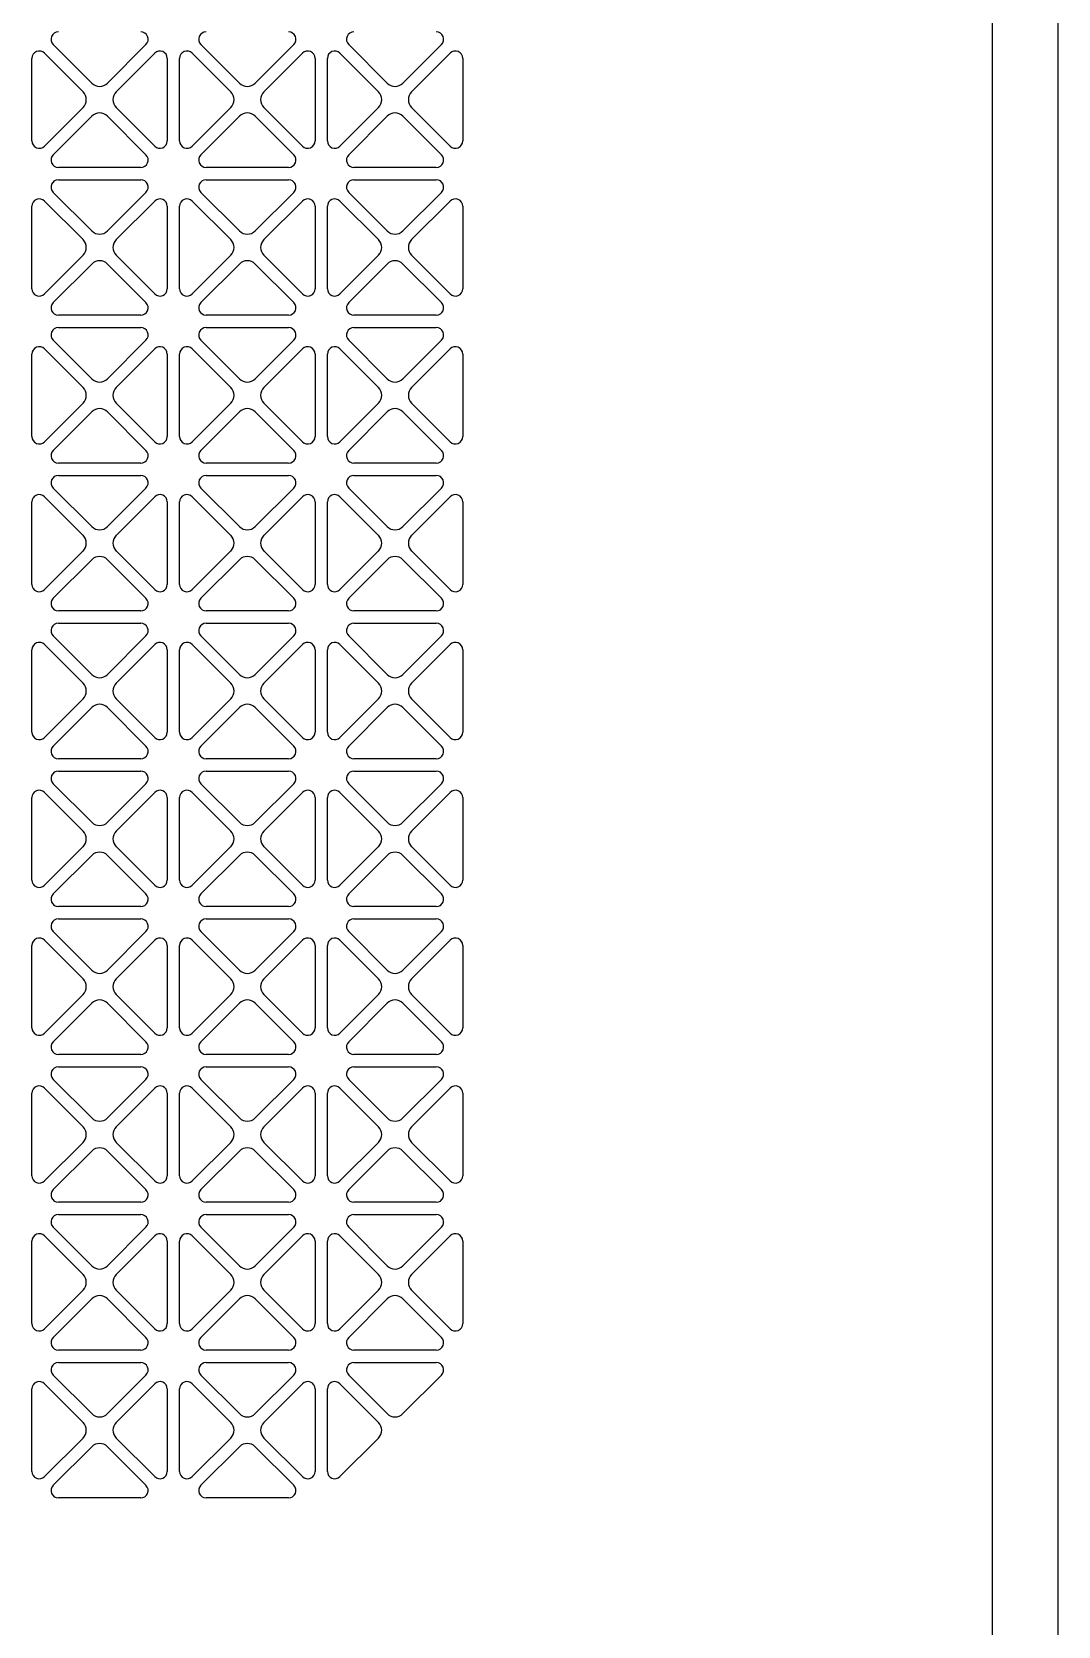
# Model space of a CAD drawing. Header units: millimetres. Extents: x 0 to 87554, y -20854 to 20404.
# Drawn here: x 80950.2 to 81116.9, y -3989.7 to -3730.9 of the extents above; entities that cross this region are included whole.
import ezdxf

# ---------------------------------------------------------------- set-up
doc = ezdxf.new("R2010")
doc.units = ezdxf.units.MM
doc.layers.get('0').update_dxf_attribs({"lineweight": 15})
for name, color, linetype in [('4215-12655_1_0', 7, 'Continuous'), ('4215-12661_1_0', 7, 'Continuous'), ('WANGKONG_0', 7, 'Continuous')]:
    doc.layers.add(name, color=color, linetype=linetype)

# ---------------------------------------------------------------- blocks, each defined once
blk = doc.blocks.new('e4tggg')
at = {"layer": '4215-12655_1_0', "color": 87, "linetype": 'Continuous'}
blk.add_line((1312.01, -712.7), (1312.01, 299.4), dxfattribs=at)
at = {"layer": '4215-12661_1_0', "color": 87, "linetype": 'Continuous'}
blk.add_line((1301.31, 300.8), (1301.31, -1712.2), dxfattribs=at)
at = {"layer": 'WANGKONG_0', "color": 87, "linetype": 'Continuous'}
for p, q in [((1147.36, 65.34), (1153.62, 59.07)), ((1155.04, 60.49), (1148.77, 66.75)), ((1163.85, 66.75), (1157.58, 60.49)), ((1159, 59.07), (1165.26, 65.34)), ((1171.36, 65.34), (1177.62, 59.07)), ((1179.04, 60.49), (1172.77, 66.75)), ((1187.85, 66.75), (1181.58, 60.49)), ((1183, 59.07), (1189.26, 65.34)), ((1195.36, 65.34), (1201.62, 59.07)), ((1203.04, 60.49), (1196.77, 66.75)), ((1211.85, 66.75), (1205.58, 60.49)), ((1207, 59.07), (1213.26, 65.34)), ((1145.31, 51.11), (1145.31, 64.49)), ((1167.31, 64.49), (1167.31, 51.11)), ((1169.31, 51.11), (1169.31, 64.49)), ((1191.31, 64.49), (1191.31, 51.11)), ((1193.31, 51.11), (1193.31, 64.49)), ((1215.31, 64.49), (1215.31, 51.11)), ((1153.62, 56.53), (1147.36, 50.26)), ((1148.77, 48.85), (1155.04, 55.11)), ((1157.58, 55.11), (1163.85, 48.85)), ((1165.26, 50.26), (1159, 56.53)), ((1177.62, 56.53), (1171.36, 50.26)), ((1172.77, 48.85), (1179.04, 55.11)), ((1181.58, 55.11), (1187.85, 48.85)), ((1189.26, 50.26), (1183, 56.53)), ((1201.62, 56.53), (1195.36, 50.26)), ((1196.77, 48.85), (1203.04, 55.11)), ((1205.58, 55.11), (1211.85, 48.85)), ((1213.26, 50.26), (1207, 56.53)), ((1163, 46.8), (1149.62, 46.8)), ((1187, 46.8), (1173.62, 46.8)), ((1211, 46.8), (1197.62, 46.8)), ((1149.62, 44.8), (1163, 44.8)), ((1173.62, 44.8), (1187, 44.8)), ((1197.62, 44.8), (1211, 44.8)), ((1155.04, 36.49), (1148.77, 42.75)), ((1163.85, 42.75), (1157.58, 36.49)), ((1179.04, 36.49), (1172.77, 42.75)), ((1187.85, 42.75), (1181.58, 36.49)), ((1203.04, 36.49), (1196.77, 42.75)), ((1211.85, 42.75), (1205.58, 36.49)), ((1145.31, 27.11), (1145.31, 40.49)), ((1147.36, 41.34), (1153.62, 35.07)), ((1159, 35.07), (1165.26, 41.34)), ((1167.31, 40.49), (1167.31, 27.11)), ((1169.31, 27.11), (1169.31, 40.49)), ((1171.36, 41.34), (1177.62, 35.07)), ((1183, 35.07), (1189.26, 41.34)), ((1191.31, 40.49), (1191.31, 27.11)), ((1193.31, 27.11), (1193.31, 40.49)), ((1195.36, 41.34), (1201.62, 35.07)), ((1207, 35.07), (1213.26, 41.34)), ((1215.31, 40.49), (1215.31, 27.11)), ((1153.62, 32.53), (1147.36, 26.26)), ((1148.77, 24.85), (1155.04, 31.11)), ((1157.58, 31.11), (1163.85, 24.85)), ((1165.26, 26.26), (1159, 32.53)), ((1177.62, 32.53), (1171.36, 26.26)), ((1172.77, 24.85), (1179.04, 31.11)), ((1181.58, 31.11), (1187.85, 24.85)), ((1189.26, 26.26), (1183, 32.53)), ((1201.62, 32.53), (1195.36, 26.26)), ((1196.77, 24.85), (1203.04, 31.11)), ((1205.58, 31.11), (1211.85, 24.85)), ((1213.26, 26.26), (1207, 32.53)), ((1163, 22.8), (1149.62, 22.8)), ((1149.62, 20.8), (1163, 20.8)), ((1187, 22.8), (1173.62, 22.8)), ((1173.62, 20.8), (1187, 20.8)), ((1211, 22.8), (1197.62, 22.8)), ((1197.62, 20.8), (1211, 20.8)), ((1155.04, 12.49), (1148.77, 18.75)), ((1163.85, 18.75), (1157.58, 12.49)), ((1179.04, 12.49), (1172.77, 18.75)), ((1187.85, 18.75), (1181.58, 12.49)), ((1203.04, 12.49), (1196.77, 18.75)), ((1211.85, 18.75), (1205.58, 12.49)), ((1145.31, 3.11), (1145.31, 16.49)), ((1147.36, 17.34), (1153.62, 11.07)), ((1159, 11.07), (1165.26, 17.34)), ((1167.31, 16.49), (1167.31, 3.11)), ((1169.31, 3.11), (1169.31, 16.49)), ((1171.36, 17.34), (1177.62, 11.07)), ((1183, 11.07), (1189.26, 17.34)), ((1191.31, 16.49), (1191.31, 3.11)), ((1193.31, 3.11), (1193.31, 16.49)), ((1195.36, 17.34), (1201.62, 11.07)), ((1207, 11.07), (1213.26, 17.34)), ((1215.31, 16.49), (1215.31, 3.11)), ((1153.62, 8.53), (1147.36, 2.26)), ((1165.26, 2.26), (1159, 8.53)), ((1177.62, 8.53), (1171.36, 2.26)), ((1189.26, 2.26), (1183, 8.53)), ((1201.62, 8.53), (1195.36, 2.26)), ((1213.26, 2.26), (1207, 8.53)), ((1148.77, 0.85), (1155.04, 7.11)), ((1157.58, 7.11), (1163.85, 0.85)), ((1172.77, 0.85), (1179.04, 7.11)), ((1181.58, 7.11), (1187.85, 0.85)), ((1196.77, 0.85), (1203.04, 7.11)), ((1205.58, 7.11), (1211.85, 0.85)), ((1163, -1.2), (1149.62, -1.2)), ((1187, -1.2), (1173.62, -1.2)), ((1211, -1.2), (1197.62, -1.2)), ((1149.62, -3.2), (1163, -3.2)), ((1173.62, -3.2), (1187, -3.2)), ((1197.62, -3.2), (1211, -3.2)), ((1145.31, -20.89), (1145.31, -7.51)), ((1147.36, -6.66), (1153.62, -12.93)), ((1155.04, -11.51), (1148.77, -5.25)), ((1163.85, -5.25), (1157.58, -11.51)), ((1159, -12.93), (1165.26, -6.66)), ((1167.31, -7.51), (1167.31, -20.89)), ((1169.31, -20.89), (1169.31, -7.51)), ((1171.36, -6.66), (1177.62, -12.93)), ((1179.04, -11.51), (1172.77, -5.25)), ((1187.85, -5.25), (1181.58, -11.51)), ((1183, -12.93), (1189.26, -6.66)), ((1191.31, -7.51), (1191.31, -20.89)), ((1193.31, -20.89), (1193.31, -7.51)), ((1195.36, -6.66), (1201.62, -12.93)), ((1203.04, -11.51), (1196.77, -5.25)), ((1211.85, -5.25), (1205.58, -11.51)), ((1207, -12.93), (1213.26, -6.66)), ((1215.31, -7.51), (1215.31, -20.89)), ((1153.62, -15.47), (1147.36, -21.74)), ((1165.26, -21.74), (1159, -15.47)), ((1177.62, -15.47), (1171.36, -21.74)), ((1189.26, -21.74), (1183, -15.47)), ((1201.62, -15.47), (1195.36, -21.74)), ((1213.26, -21.74), (1207, -15.47)), ((1148.77, -23.15), (1155.04, -16.89)), ((1157.58, -16.89), (1163.85, -23.15)), ((1172.77, -23.15), (1179.04, -16.89)), ((1181.58, -16.89), (1187.85, -23.15)), ((1196.77, -23.15), (1203.04, -16.89)), ((1205.58, -16.89), (1211.85, -23.15)), ((1163, -25.2), (1149.62, -25.2)), ((1187, -25.2), (1173.62, -25.2)), ((1211, -25.2), (1197.62, -25.2)), ((1149.62, -27.2), (1163, -27.2)), ((1173.62, -27.2), (1187, -27.2)), ((1197.62, -27.2), (1211, -27.2)), ((1147.36, -30.66), (1153.62, -36.93)), ((1155.04, -35.51), (1148.77, -29.25)), ((1163.85, -29.25), (1157.58, -35.51)), ((1159, -36.93), (1165.26, -30.66)), ((1171.36, -30.66), (1177.62, -36.93)), ((1179.04, -35.51), (1172.77, -29.25)), ((1187.85, -29.25), (1181.58, -35.51)), ((1183, -36.93), (1189.26, -30.66)), ((1195.36, -30.66), (1201.62, -36.93)), ((1203.04, -35.51), (1196.77, -29.25)), ((1211.85, -29.25), (1205.58, -35.51)), ((1207, -36.93), (1213.26, -30.66)), ((1145.31, -44.89), (1145.31, -31.51)), ((1167.31, -31.51), (1167.31, -44.89)), ((1169.31, -44.89), (1169.31, -31.51)), ((1191.31, -31.51), (1191.31, -44.89)), ((1193.31, -44.89), (1193.31, -31.51)), ((1215.31, -31.51), (1215.31, -44.89)), ((1153.62, -39.47), (1147.36, -45.74)), ((1148.77, -47.15), (1155.04, -40.89)), ((1157.58, -40.89), (1163.85, -47.15)), ((1165.26, -45.74), (1159, -39.47)), ((1177.62, -39.47), (1171.36, -45.74)), ((1172.77, -47.15), (1179.04, -40.89)), ((1181.58, -40.89), (1187.85, -47.15)), ((1189.26, -45.74), (1183, -39.47)), ((1201.62, -39.47), (1195.36, -45.74)), ((1196.77, -47.15), (1203.04, -40.89)), ((1205.58, -40.89), (1211.85, -47.15)), ((1213.26, -45.74), (1207, -39.47)), ((1163, -49.2), (1149.62, -49.2)), ((1149.62, -51.2), (1163, -51.2)), ((1187, -49.2), (1173.62, -49.2)), ((1173.62, -51.2), (1187, -51.2)), ((1211, -49.2), (1197.62, -49.2)), ((1197.62, -51.2), (1211, -51.2)), ((1155.04, -59.51), (1148.77, -53.25)), ((1163.85, -53.25), (1157.58, -59.51)), ((1179.04, -59.51), (1172.77, -53.25)), ((1187.85, -53.25), (1181.58, -59.51)), ((1203.04, -59.51), (1196.77, -53.25)), ((1211.85, -53.25), (1205.58, -59.51)), ((1145.31, -68.89), (1145.31, -55.51)), ((1147.36, -54.66), (1153.62, -60.93)), ((1159, -60.93), (1165.26, -54.66)), ((1167.31, -55.51), (1167.31, -68.89)), ((1169.31, -68.89), (1169.31, -55.51)), ((1171.36, -54.66), (1177.62, -60.93)), ((1183, -60.93), (1189.26, -54.66)), ((1191.31, -55.51), (1191.31, -68.89)), ((1193.31, -68.89), (1193.31, -55.51)), ((1195.36, -54.66), (1201.62, -60.93)), ((1207, -60.93), (1213.26, -54.66)), ((1215.31, -55.51), (1215.31, -68.89)), ((1153.62, -63.47), (1147.36, -69.74)), ((1165.26, -69.74), (1159, -63.47)), ((1177.62, -63.47), (1171.36, -69.74)), ((1189.26, -69.74), (1183, -63.47)), ((1201.62, -63.47), (1195.36, -69.74)), ((1213.26, -69.74), (1207, -63.47)), ((1148.77, -71.15), (1155.04, -64.89)), ((1157.58, -64.89), (1163.85, -71.15)), ((1172.77, -71.15), (1179.04, -64.89)), ((1181.58, -64.89), (1187.85, -71.15)), ((1196.77, -71.15), (1203.04, -64.89)), ((1205.58, -64.89), (1211.85, -71.15)), ((1163, -73.2), (1149.62, -73.2)), ((1187, -73.2), (1173.62, -73.2)), ((1211, -73.2), (1197.62, -73.2)), ((1155.04, -83.51), (1148.77, -77.25)), ((1149.62, -75.2), (1163, -75.2)), ((1163.85, -77.25), (1157.58, -83.51)), ((1179.04, -83.51), (1172.77, -77.25)), ((1173.62, -75.2), (1187, -75.2)), ((1187.85, -77.25), (1181.58, -83.51)), ((1203.04, -83.51), (1196.77, -77.25)), ((1197.62, -75.2), (1211, -75.2)), ((1211.85, -77.25), (1205.58, -83.51)), ((1145.31, -92.89), (1145.31, -79.51)), ((1147.36, -78.66), (1153.62, -84.93)), ((1159, -84.93), (1165.26, -78.66)), ((1167.31, -79.51), (1167.31, -92.89)), ((1169.31, -92.89), (1169.31, -79.51)), ((1171.36, -78.66), (1177.62, -84.93)), ((1183, -84.93), (1189.26, -78.66)), ((1191.31, -79.51), (1191.31, -92.89)), ((1193.31, -92.89), (1193.31, -79.51)), ((1195.36, -78.66), (1201.62, -84.93)), ((1207, -84.93), (1213.26, -78.66)), ((1215.31, -79.51), (1215.31, -92.89)), ((1153.62, -87.47), (1147.36, -93.74)), ((1165.26, -93.74), (1159, -87.47)), ((1177.62, -87.47), (1171.36, -93.74)), ((1189.26, -93.74), (1183, -87.47)), ((1201.62, -87.47), (1195.36, -93.74)), ((1213.26, -93.74), (1207, -87.47)), ((1148.77, -95.15), (1155.04, -88.89)), ((1157.58, -88.89), (1163.85, -95.15)), ((1172.77, -95.15), (1179.04, -88.89)), ((1181.58, -88.89), (1187.85, -95.15)), ((1196.77, -95.15), (1203.04, -88.89)), ((1205.58, -88.89), (1211.85, -95.15)), ((1163, -97.2), (1149.62, -97.2)), ((1187, -97.2), (1173.62, -97.2)), ((1211, -97.2), (1197.62, -97.2)), ((1149.62, -99.2), (1163, -99.2)), ((1173.62, -99.2), (1187, -99.2)), ((1197.62, -99.2), (1211, -99.2)), ((1145.31, -116.89), (1145.31, -103.51)), ((1147.36, -102.66), (1153.62, -108.93)), ((1155.04, -107.51), (1148.77, -101.25)), ((1163.85, -101.25), (1157.58, -107.51)), ((1159, -108.93), (1165.26, -102.66)), ((1167.31, -103.51), (1167.31, -116.89)), ((1169.31, -116.89), (1169.31, -103.51)), ((1171.36, -102.66), (1177.62, -108.93)), ((1179.04, -107.51), (1172.77, -101.25)), ((1187.85, -101.25), (1181.58, -107.51)), ((1183, -108.93), (1189.26, -102.66)), ((1191.31, -103.51), (1191.31, -116.89)), ((1193.31, -116.89), (1193.31, -103.51)), ((1195.36, -102.66), (1201.62, -108.93)), ((1203.04, -107.51), (1196.77, -101.25)), ((1211.85, -101.25), (1205.58, -107.51)), ((1207, -108.93), (1213.26, -102.66)), ((1215.31, -103.51), (1215.31, -116.89)), ((1153.62, -111.47), (1147.36, -117.74)), ((1148.77, -119.15), (1155.04, -112.89)), ((1157.58, -112.89), (1163.85, -119.15)), ((1165.26, -117.74), (1159, -111.47)), ((1177.62, -111.47), (1171.36, -117.74)), ((1172.77, -119.15), (1179.04, -112.89)), ((1181.58, -112.89), (1187.85, -119.15)), ((1189.26, -117.74), (1183, -111.47)), ((1201.62, -111.47), (1195.36, -117.74)), ((1196.77, -119.15), (1203.04, -112.89)), ((1205.58, -112.89), (1211.85, -119.15)), ((1213.26, -117.74), (1207, -111.47)), ((1163, -121.2), (1149.62, -121.2)), ((1187, -121.2), (1173.62, -121.2)), ((1211, -121.2), (1197.62, -121.2)), ((1149.62, -123.2), (1163, -123.2)), ((1173.62, -123.2), (1187, -123.2)), ((1197.62, -123.2), (1211, -123.2)), ((1147.36, -126.66), (1153.62, -132.93)), ((1155.04, -131.51), (1148.77, -125.25)), ((1163.85, -125.25), (1157.58, -131.51)), ((1159, -132.93), (1165.26, -126.66)), ((1171.36, -126.66), (1177.62, -132.93)), ((1179.04, -131.51), (1172.77, -125.25)), ((1187.85, -125.25), (1181.58, -131.51)), ((1183, -132.93), (1189.26, -126.66)), ((1195.36, -126.66), (1201.62, -132.93)), ((1203.04, -131.51), (1196.77, -125.25)), ((1211.85, -125.25), (1205.58, -131.51)), ((1207, -132.93), (1213.26, -126.66)), ((1145.31, -140.89), (1145.31, -127.51)), ((1167.31, -127.51), (1167.31, -140.89)), ((1169.31, -140.89), (1169.31, -127.51)), ((1191.31, -127.51), (1191.31, -140.89)), ((1193.31, -140.89), (1193.31, -127.51)), ((1215.31, -127.51), (1215.31, -140.89)), ((1153.62, -135.47), (1147.36, -141.74)), ((1148.77, -143.15), (1155.04, -136.89)), ((1157.58, -136.89), (1163.85, -143.15)), ((1165.26, -141.74), (1159, -135.47)), ((1177.62, -135.47), (1171.36, -141.74)), ((1172.77, -143.15), (1179.04, -136.89)), ((1181.58, -136.89), (1187.85, -143.15)), ((1189.26, -141.74), (1183, -135.47)), ((1201.62, -135.47), (1195.36, -141.74)), ((1196.77, -143.15), (1203.04, -136.89)), ((1205.58, -136.89), (1211.85, -143.15)), ((1213.26, -141.74), (1207, -135.47)), ((1163, -145.2), (1149.62, -145.2)), ((1149.62, -147.2), (1163, -147.2)), ((1187, -145.2), (1173.62, -145.2)), ((1173.62, -147.2), (1187, -147.2)), ((1211, -145.2), (1197.62, -145.2)), ((1197.62, -147.2), (1211, -147.2)), ((1155.04, -155.51), (1148.77, -149.25)), ((1163.85, -149.25), (1157.58, -155.51)), ((1179.04, -155.51), (1172.77, -149.25)), ((1187.85, -149.25), (1181.58, -155.51)), ((1203.04, -155.51), (1196.77, -149.25)), ((1211.85, -149.25), (1205.58, -155.51)), ((1145.31, -164.89), (1145.31, -151.51)), ((1147.36, -150.66), (1153.62, -156.93)), ((1159, -156.93), (1165.26, -150.66)), ((1167.31, -151.51), (1167.31, -164.89)), ((1169.31, -164.89), (1169.31, -151.51)), ((1171.36, -150.66), (1177.62, -156.93)), ((1183, -156.93), (1189.26, -150.66)), ((1191.31, -151.51), (1191.31, -164.89)), ((1193.31, -164.89), (1193.31, -151.51)), ((1195.36, -150.66), (1201.62, -156.93)), ((1153.62, -159.47), (1147.36, -165.74)), ((1165.26, -165.74), (1159, -159.47)), ((1177.62, -159.47), (1171.36, -165.74)), ((1189.26, -165.74), (1183, -159.47)), ((1201.62, -159.47), (1195.36, -165.74)), ((1148.77, -167.15), (1155.04, -160.89)), ((1157.58, -160.89), (1163.85, -167.15)), ((1172.77, -167.15), (1179.04, -160.89)), ((1181.58, -160.89), (1187.85, -167.15)), ((1163, -169.2), (1149.62, -169.2)), ((1187, -169.2), (1173.62, -169.2))]:
    blk.add_line(p, q, dxfattribs=at)
for centre, radius, start, end in [((1149.62, 67.6), 1.2, 90, 225), ((1163, 67.6), 1.2, 315, 90), ((1173.62, 67.6), 1.2, 90, 225), ((1187, 67.6), 1.2, 315, 90), ((1197.62, 67.6), 1.2, 90, 225), ((1211, 67.6), 1.2, 315, 90), ((1146.51, 64.49), 1.2, 45, 180), ((1166.11, 64.49), 1.2, 0, 135), ((1170.51, 64.49), 1.2, 45, 180), ((1190.11, 64.49), 1.2, 0, 135), ((1194.51, 64.49), 1.2, 45, 180), ((1214.11, 64.49), 1.2, 0, 135), ((1156.31, 61.76), 1.8, 225, 315), ((1180.31, 61.76), 1.8, 225, 315), ((1204.31, 61.76), 1.8, 225, 315), ((1152.35, 57.8), 1.8, 315, 45), ((1160.27, 57.8), 1.8, 135, 225), ((1176.35, 57.8), 1.8, 315, 45), ((1184.27, 57.8), 1.8, 135, 225), ((1200.35, 57.8), 1.8, 315, 45), ((1208.27, 57.8), 1.8, 135, 225), ((1156.31, 53.84), 1.8, 45, 135), ((1180.31, 53.84), 1.8, 45, 135), ((1204.31, 53.84), 1.8, 45, 135), ((1146.51, 51.11), 1.2, 180, 315), ((1166.11, 51.11), 1.2, 225, 0), ((1170.51, 51.11), 1.2, 180, 315), ((1190.11, 51.11), 1.2, 225, 0), ((1194.51, 51.11), 1.2, 180, 315), ((1214.11, 51.11), 1.2, 225, 0), ((1149.62, 48), 1.2, 135, 270), ((1163, 48), 1.2, 270, 45), ((1173.62, 48), 1.2, 135, 270), ((1187, 48), 1.2, 270, 45), ((1197.62, 48), 1.2, 135, 270), ((1211, 48), 1.2, 270, 45), ((1149.62, 43.6), 1.2, 90, 225), ((1163, 43.6), 1.2, 315, 90), ((1173.62, 43.6), 1.2, 90, 225), ((1187, 43.6), 1.2, 315, 90), ((1197.62, 43.6), 1.2, 90, 225), ((1211, 43.6), 1.2, 315, 90), ((1146.51, 40.49), 1.2, 45, 180), ((1166.11, 40.49), 1.2, 0, 135), ((1170.51, 40.49), 1.2, 45, 180), ((1190.11, 40.49), 1.2, 0, 135), ((1194.51, 40.49), 1.2, 45, 180), ((1214.11, 40.49), 1.2, 0, 135), ((1156.31, 37.76), 1.8, 225, 315), ((1180.31, 37.76), 1.8, 225, 315), ((1204.31, 37.76), 1.8, 225, 315), ((1152.35, 33.8), 1.8, 315, 45), ((1160.27, 33.8), 1.8, 135, 225), ((1176.35, 33.8), 1.8, 315, 45), ((1184.27, 33.8), 1.8, 135, 225), ((1200.35, 33.8), 1.8, 315, 45), ((1208.27, 33.8), 1.8, 135, 225), ((1156.31, 29.84), 1.8, 45, 135), ((1180.31, 29.84), 1.8, 45, 135), ((1204.31, 29.84), 1.8, 45, 135), ((1146.51, 27.11), 1.2, 180, 315), ((1166.11, 27.11), 1.2, 225, 0), ((1170.51, 27.11), 1.2, 180, 315), ((1190.11, 27.11), 1.2, 225, 0), ((1194.51, 27.11), 1.2, 180, 315), ((1214.11, 27.11), 1.2, 225, 0), ((1149.62, 24), 1.2, 135, 270), ((1163, 24), 1.2, 270, 45), ((1173.62, 24), 1.2, 135, 270), ((1187, 24), 1.2, 270, 45), ((1197.62, 24), 1.2, 135, 270), ((1211, 24), 1.2, 270, 45), ((1149.62, 19.6), 1.2, 90, 225), ((1163, 19.6), 1.2, 315, 90), ((1173.62, 19.6), 1.2, 90, 225), ((1187, 19.6), 1.2, 315, 90), ((1197.62, 19.6), 1.2, 90, 225), ((1211, 19.6), 1.2, 315, 90), ((1146.51, 16.49), 1.2, 45, 180), ((1166.11, 16.49), 1.2, 0, 135), ((1170.51, 16.49), 1.2, 45, 180), ((1190.11, 16.49), 1.2, 0, 135), ((1194.51, 16.49), 1.2, 45, 180), ((1214.11, 16.49), 1.2, 0, 135), ((1152.35, 9.8), 1.8, 315, 45), ((1156.31, 13.76), 1.8, 225, 315), ((1160.27, 9.8), 1.8, 135, 225), ((1176.35, 9.8), 1.8, 315, 45), ((1180.31, 13.76), 1.8, 225, 315), ((1184.27, 9.8), 1.8, 135, 225), ((1200.35, 9.8), 1.8, 315, 45), ((1204.31, 13.76), 1.8, 225, 315), ((1208.27, 9.8), 1.8, 135, 225), ((1156.31, 5.84), 1.8, 45, 135), ((1180.31, 5.84), 1.8, 45, 135), ((1204.31, 5.84), 1.8, 45, 135), ((1146.51, 3.11), 1.2, 180, 315), ((1166.11, 3.11), 1.2, 225, 0), ((1170.51, 3.11), 1.2, 180, 315), ((1190.11, 3.11), 1.2, 225, 0), ((1194.51, 3.11), 1.2, 180, 315), ((1214.11, 3.11), 1.2, 225, 0), ((1149.62, 0), 1.2, 135, 270), ((1163, 0), 1.2, 270, 45), ((1173.62, 0), 1.2, 135, 270), ((1187, 0), 1.2, 270, 45), ((1197.62, 0), 1.2, 135, 270), ((1211, 0), 1.2, 270, 45), ((1149.62, -4.4), 1.2, 90, 225), ((1163, -4.4), 1.2, 315, 90), ((1173.62, -4.4), 1.2, 90, 225), ((1187, -4.4), 1.2, 315, 90), ((1197.62, -4.4), 1.2, 90, 225), ((1211, -4.4), 1.2, 315, 90), ((1146.51, -7.51), 1.2, 45, 180), ((1166.11, -7.51), 1.2, 0, 135), ((1170.51, -7.51), 1.2, 45, 180), ((1190.11, -7.51), 1.2, 0, 135), ((1194.51, -7.51), 1.2, 45, 180), ((1214.11, -7.51), 1.2, 0, 135), ((1152.35, -14.2), 1.8, 315, 45), ((1156.31, -10.24), 1.8, 225, 315), ((1160.27, -14.2), 1.8, 135, 225), ((1176.35, -14.2), 1.8, 315, 45), ((1180.31, -10.24), 1.8, 225, 315), ((1184.27, -14.2), 1.8, 135, 225), ((1200.35, -14.2), 1.8, 315, 45), ((1204.31, -10.24), 1.8, 225, 315), ((1208.27, -14.2), 1.8, 135, 225), ((1156.31, -18.16), 1.8, 45, 135), ((1180.31, -18.16), 1.8, 45, 135), ((1204.31, -18.16), 1.8, 45, 135), ((1146.51, -20.89), 1.2, 180, 315), ((1149.62, -24), 1.2, 135, 270), ((1163, -24), 1.2, 270, 45), ((1166.11, -20.89), 1.2, 225, 0), ((1170.51, -20.89), 1.2, 180, 315), ((1173.62, -24), 1.2, 135, 270), ((1187, -24), 1.2, 270, 45), ((1190.11, -20.89), 1.2, 225, 0), ((1194.51, -20.89), 1.2, 180, 315), ((1197.62, -24), 1.2, 135, 270), ((1211, -24), 1.2, 270, 45), ((1214.11, -20.89), 1.2, 225, 0), ((1149.62, -28.4), 1.2, 90, 225), ((1163, -28.4), 1.2, 315, 90), ((1173.62, -28.4), 1.2, 90, 225), ((1187, -28.4), 1.2, 315, 90), ((1197.62, -28.4), 1.2, 90, 225), ((1211, -28.4), 1.2, 315, 90), ((1146.51, -31.51), 1.2, 45, 180), ((1166.11, -31.51), 1.2, 0, 135), ((1170.51, -31.51), 1.2, 45, 180), ((1190.11, -31.51), 1.2, 0, 135), ((1194.51, -31.51), 1.2, 45, 180), ((1214.11, -31.51), 1.2, 0, 135), ((1156.31, -34.24), 1.8, 225, 315), ((1180.31, -34.24), 1.8, 225, 315), ((1204.31, -34.24), 1.8, 225, 315), ((1152.35, -38.2), 1.8, 315, 45), ((1160.27, -38.2), 1.8, 135, 225), ((1176.35, -38.2), 1.8, 315, 45), ((1184.27, -38.2), 1.8, 135, 225), ((1200.35, -38.2), 1.8, 315, 45), ((1208.27, -38.2), 1.8, 135, 225), ((1156.31, -42.16), 1.8, 45, 135), ((1180.31, -42.16), 1.8, 45, 135), ((1204.31, -42.16), 1.8, 45, 135), ((1146.51, -44.89), 1.2, 180, 315), ((1166.11, -44.89), 1.2, 225, 0), ((1170.51, -44.89), 1.2, 180, 315), ((1190.11, -44.89), 1.2, 225, 0), ((1194.51, -44.89), 1.2, 180, 315), ((1214.11, -44.89), 1.2, 225, 0), ((1149.62, -48), 1.2, 135, 270), ((1163, -48), 1.2, 270, 45), ((1173.62, -48), 1.2, 135, 270), ((1187, -48), 1.2, 270, 45), ((1197.62, -48), 1.2, 135, 270), ((1211, -48), 1.2, 270, 45), ((1149.62, -52.4), 1.2, 90, 225), ((1163, -52.4), 1.2, 315, 90), ((1173.62, -52.4), 1.2, 90, 225), ((1187, -52.4), 1.2, 315, 90), ((1197.62, -52.4), 1.2, 90, 225), ((1211, -52.4), 1.2, 315, 90), ((1146.51, -55.51), 1.2, 45, 180), ((1166.11, -55.51), 1.2, 0, 135), ((1170.51, -55.51), 1.2, 45, 180), ((1190.11, -55.51), 1.2, 0, 135), ((1194.51, -55.51), 1.2, 45, 180), ((1214.11, -55.51), 1.2, 0, 135), ((1156.31, -58.24), 1.8, 225, 315), ((1180.31, -58.24), 1.8, 225, 315), ((1204.31, -58.24), 1.8, 225, 315), ((1152.35, -62.2), 1.8, 315, 45), ((1160.27, -62.2), 1.8, 135, 225), ((1176.35, -62.2), 1.8, 315, 45), ((1184.27, -62.2), 1.8, 135, 225), ((1200.35, -62.2), 1.8, 315, 45), ((1208.27, -62.2), 1.8, 135, 225), ((1156.31, -66.16), 1.8, 45, 135), ((1180.31, -66.16), 1.8, 45, 135), ((1204.31, -66.16), 1.8, 45, 135), ((1146.51, -68.89), 1.2, 180, 315), ((1166.11, -68.89), 1.2, 225, 0), ((1170.51, -68.89), 1.2, 180, 315), ((1190.11, -68.89), 1.2, 225, 0), ((1194.51, -68.89), 1.2, 180, 315), ((1214.11, -68.89), 1.2, 225, 0), ((1149.62, -72), 1.2, 135, 270), ((1163, -72), 1.2, 270, 45), ((1173.62, -72), 1.2, 135, 270), ((1187, -72), 1.2, 270, 45), ((1197.62, -72), 1.2, 135, 270), ((1211, -72), 1.2, 270, 45), ((1149.62, -76.4), 1.2, 90, 225), ((1163, -76.4), 1.2, 315, 90), ((1173.62, -76.4), 1.2, 90, 225), ((1187, -76.4), 1.2, 315, 90), ((1197.62, -76.4), 1.2, 90, 225), ((1211, -76.4), 1.2, 315, 90), ((1146.51, -79.51), 1.2, 45, 180), ((1166.11, -79.51), 1.2, 0, 135), ((1170.51, -79.51), 1.2, 45, 180), ((1190.11, -79.51), 1.2, 0, 135), ((1194.51, -79.51), 1.2, 45, 180), ((1214.11, -79.51), 1.2, 0, 135), ((1152.35, -86.2), 1.8, 315, 45), ((1156.31, -82.24), 1.8, 225, 315), ((1160.27, -86.2), 1.8, 135, 225), ((1176.35, -86.2), 1.8, 315, 45), ((1180.31, -82.24), 1.8, 225, 315), ((1184.27, -86.2), 1.8, 135, 225), ((1200.35, -86.2), 1.8, 315, 45), ((1204.31, -82.24), 1.8, 225, 315), ((1208.27, -86.2), 1.8, 135, 225), ((1156.31, -90.16), 1.8, 45, 135), ((1180.31, -90.16), 1.8, 45, 135), ((1204.31, -90.16), 1.8, 45, 135), ((1146.51, -92.89), 1.2, 180, 315), ((1166.11, -92.89), 1.2, 225, 0), ((1170.51, -92.89), 1.2, 180, 315), ((1190.11, -92.89), 1.2, 225, 0), ((1194.51, -92.89), 1.2, 180, 315), ((1214.11, -92.89), 1.2, 225, 0), ((1149.62, -96), 1.2, 135, 270), ((1163, -96), 1.2, 270, 45), ((1173.62, -96), 1.2, 135, 270), ((1187, -96), 1.2, 270, 45), ((1197.62, -96), 1.2, 135, 270), ((1211, -96), 1.2, 270, 45), ((1149.62, -100.4), 1.2, 90, 225), ((1163, -100.4), 1.2, 315, 90), ((1173.62, -100.4), 1.2, 90, 225), ((1187, -100.4), 1.2, 315, 90), ((1197.62, -100.4), 1.2, 90, 225), ((1211, -100.4), 1.2, 315, 90), ((1146.51, -103.51), 1.2, 45, 180), ((1166.11, -103.51), 1.2, 0, 135), ((1170.51, -103.51), 1.2, 45, 180), ((1190.11, -103.51), 1.2, 0, 135), ((1194.51, -103.51), 1.2, 45, 180), ((1214.11, -103.51), 1.2, 0, 135), ((1156.31, -106.24), 1.8, 225, 315), ((1180.31, -106.24), 1.8, 225, 315), ((1204.31, -106.24), 1.8, 225, 315), ((1152.35, -110.2), 1.8, 315, 45), ((1160.27, -110.2), 1.8, 135, 225), ((1176.35, -110.2), 1.8, 315, 45), ((1184.27, -110.2), 1.8, 135, 225), ((1200.35, -110.2), 1.8, 315, 45), ((1208.27, -110.2), 1.8, 135, 225), ((1156.31, -114.16), 1.8, 45, 135), ((1180.31, -114.16), 1.8, 45, 135), ((1204.31, -114.16), 1.8, 45, 135), ((1146.51, -116.89), 1.2, 180, 315), ((1166.11, -116.89), 1.2, 225, 0), ((1170.51, -116.89), 1.2, 180, 315), ((1190.11, -116.89), 1.2, 225, 0), ((1194.51, -116.89), 1.2, 180, 315), ((1214.11, -116.89), 1.2, 225, 0), ((1149.62, -120), 1.2, 135, 270), ((1163, -120), 1.2, 270, 45), ((1173.62, -120), 1.2, 135, 270), ((1187, -120), 1.2, 270, 45), ((1197.62, -120), 1.2, 135, 270), ((1211, -120), 1.2, 270, 45), ((1149.62, -124.4), 1.2, 90, 225), ((1163, -124.4), 1.2, 315, 90), ((1173.62, -124.4), 1.2, 90, 225), ((1187, -124.4), 1.2, 315, 90), ((1197.62, -124.4), 1.2, 90, 225), ((1211, -124.4), 1.2, 315, 90), ((1146.51, -127.51), 1.2, 45, 180), ((1166.11, -127.51), 1.2, 0, 135), ((1170.51, -127.51), 1.2, 45, 180), ((1190.11, -127.51), 1.2, 0, 135), ((1194.51, -127.51), 1.2, 45, 180), ((1214.11, -127.51), 1.2, 0, 135), ((1156.31, -130.24), 1.8, 225, 315), ((1180.31, -130.24), 1.8, 225, 315), ((1204.31, -130.24), 1.8, 225, 315), ((1152.35, -134.2), 1.8, 315, 45), ((1160.27, -134.2), 1.8, 135, 225), ((1176.35, -134.2), 1.8, 315, 45), ((1184.27, -134.2), 1.8, 135, 225), ((1200.35, -134.2), 1.8, 315, 45), ((1208.27, -134.2), 1.8, 135, 225), ((1156.31, -138.16), 1.8, 45, 135), ((1180.31, -138.16), 1.8, 45, 135), ((1204.31, -138.16), 1.8, 45, 135), ((1146.51, -140.89), 1.2, 180, 315), ((1166.11, -140.89), 1.2, 225, 0), ((1170.51, -140.89), 1.2, 180, 315), ((1190.11, -140.89), 1.2, 225, 0), ((1194.51, -140.89), 1.2, 180, 315), ((1214.11, -140.89), 1.2, 225, 0), ((1149.62, -144), 1.2, 135, 270), ((1163, -144), 1.2, 270, 45), ((1173.62, -144), 1.2, 135, 270), ((1187, -144), 1.2, 270, 45), ((1197.62, -144), 1.2, 135, 270), ((1211, -144), 1.2, 270, 45), ((1149.62, -148.4), 1.2, 90, 225), ((1163, -148.4), 1.2, 315, 90), ((1173.62, -148.4), 1.2, 90, 225), ((1187, -148.4), 1.2, 315, 90), ((1197.62, -148.4), 1.2, 90, 225), ((1211, -148.4), 1.2, 315, 90), ((1146.51, -151.51), 1.2, 45, 180), ((1166.11, -151.51), 1.2, 0, 135), ((1170.51, -151.51), 1.2, 45, 180), ((1190.11, -151.51), 1.2, 0, 135), ((1194.51, -151.51), 1.2, 45, 180), ((1152.35, -158.2), 1.8, 315, 45), ((1156.31, -154.24), 1.8, 225, 315), ((1160.27, -158.2), 1.8, 135, 225), ((1176.35, -158.2), 1.8, 315, 45), ((1180.31, -154.24), 1.8, 225, 315), ((1184.27, -158.2), 1.8, 135, 225), ((1200.35, -158.2), 1.8, 315, 45), ((1204.31, -154.24), 1.8, 225, 315), ((1156.31, -162.16), 1.8, 45, 135), ((1180.31, -162.16), 1.8, 45, 135), ((1146.51, -164.89), 1.2, 180, 315), ((1166.11, -164.89), 1.2, 225, 0), ((1170.51, -164.89), 1.2, 180, 315), ((1190.11, -164.89), 1.2, 225, 0), ((1194.51, -164.89), 1.2, 180, 315), ((1149.62, -168), 1.2, 135, 270), ((1163, -168), 1.2, 270, 45), ((1173.62, -168), 1.2, 135, 270), ((1187, -168), 1.2, 270, 45)]:
    blk.add_arc(centre, radius, start, end, dxfattribs=at)

msp = doc.modelspace()

# ---------------------------------------------------------------- block references
at = {"lineweight": -3}
msp.add_blockref('e4tggg', (79804.891, -3799.712), dxfattribs=at)

doc.saveas('drawing.dxf')
